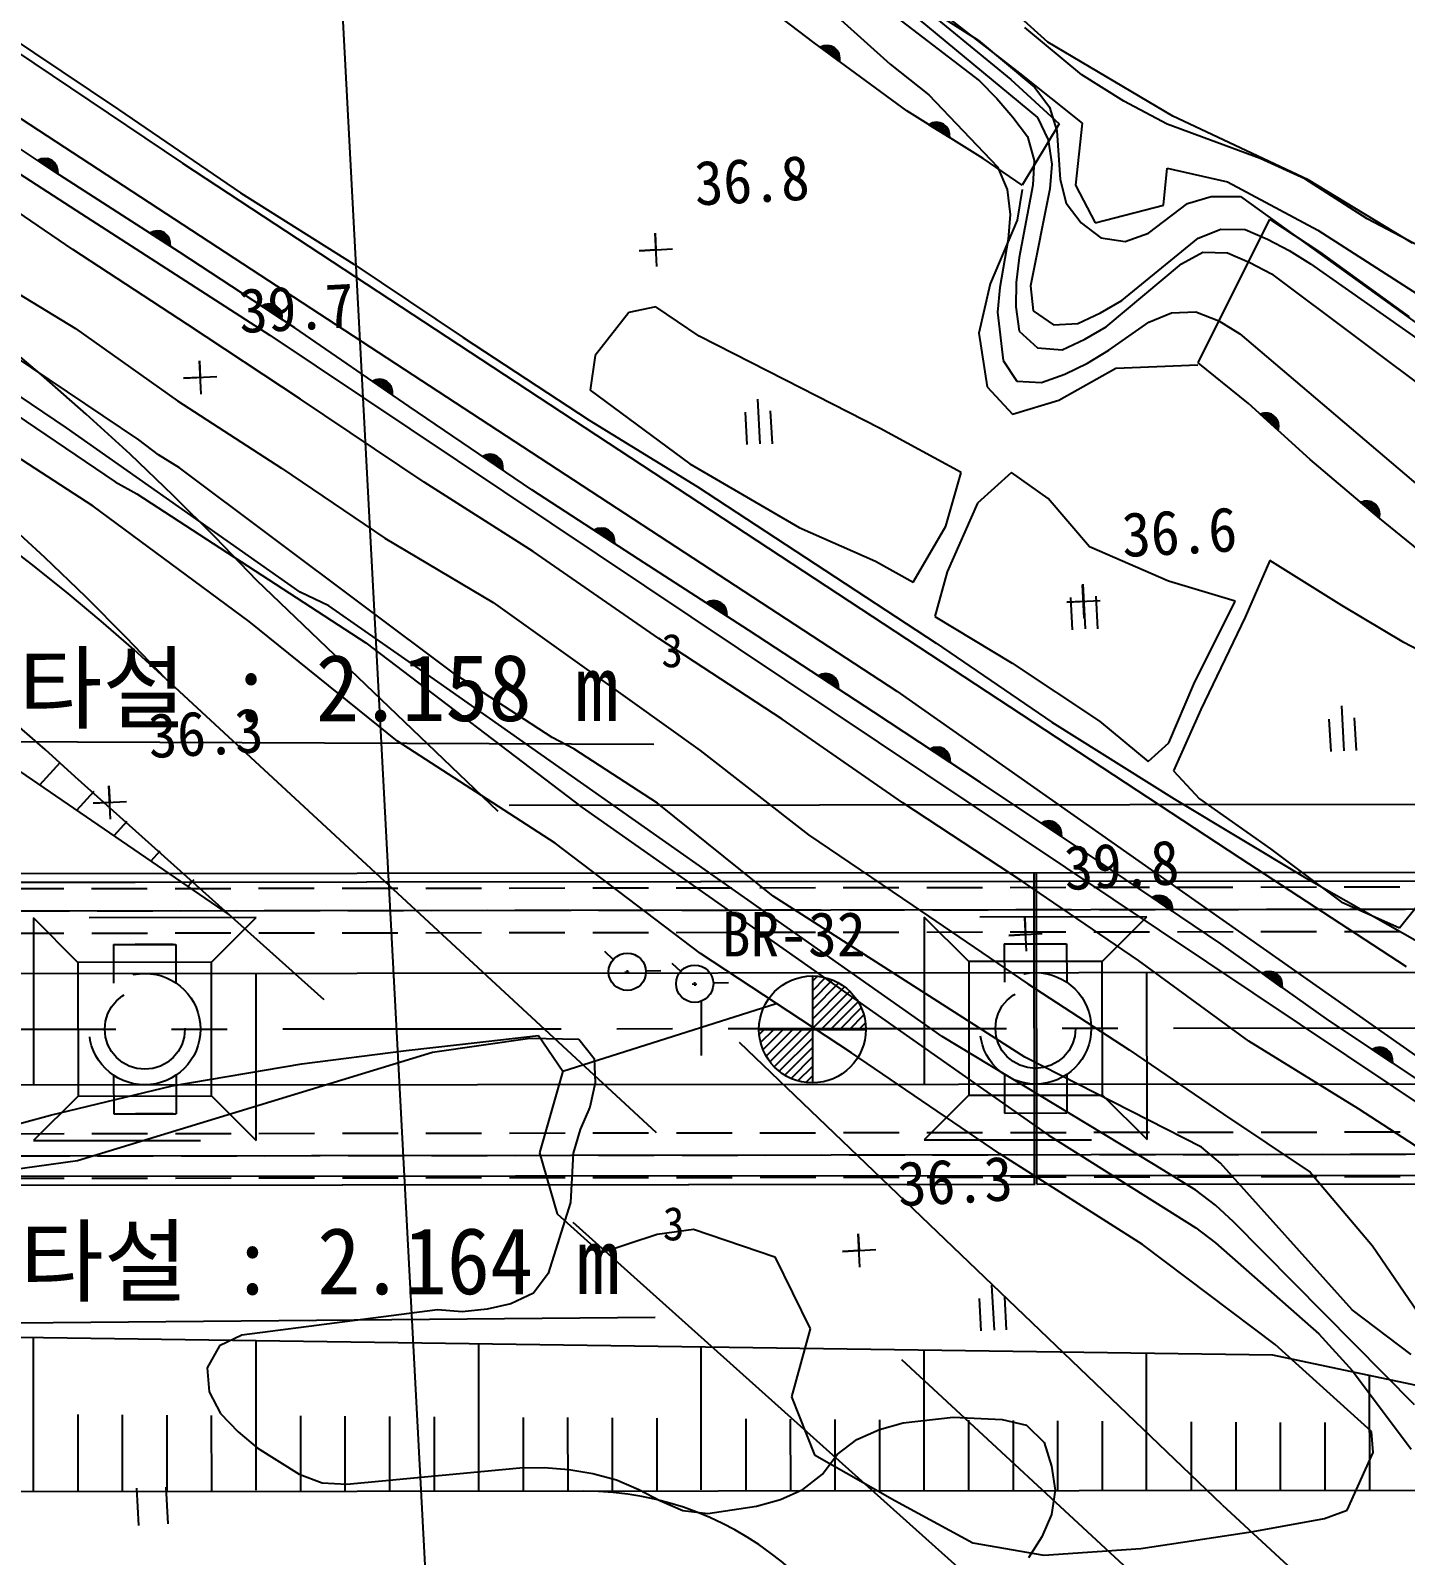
# Model space of a CAD drawing. Header units: millimetres. Extents: x 13158 to 13954, y 1103 to 1807.
# Drawn here: x 13452.1 to 13513.9, y 1452 to 1520.4 of the extents above; entities that cross this region are included whole.
import ezdxf
from ezdxf.enums import TextEntityAlignment as Align
from ezdxf.xclip import XClip

# ---------------------------------------------------------------- set-up
doc = ezdxf.new("R2010")
doc.units = ezdxf.units.MM
doc.header["$LTSCALE"] = 10
doc.header["$MEASUREMENT"] = 0
doc.header["$XCLIPFRAME"] = 2
for name, pattern in [('CENTER', [2, 1.25, -0.25, 0.25, -0.25]), ('DASHED2', [0.375, 0.25, -0.125]), ('DASHEDX2', [1.5, 1, -0.5]), ('HIDDEN', [0.375, 0.25, -0.125])]:
    doc.linetypes.add(name, pattern=pattern)
for name, color, linetype in [('TN-CABL', 4, 'Continuous'), ('TZ-BASE', 253, 'Continuous'), ('TZ-CABL', 4, 'Continuous')]:
    doc.layers.add(name, color=color, linetype=linetype)
doc.styles.get("Standard").update_dxf_attribs({"font": 'GulimChe.ttf'})
doc.linetypes.add('ZIGZAG', pattern='A,0.0001,-0.2,[131,ltypeshp.shx,S=0.2,R=0,X=-0.2,Y=0],-0.4,[131,ltypeshp.shx,S=0.2,R=180,X=0.2,Y=0],-0.2', length=0.8001)

# ---------------------------------------------------------------- blocks, each defined once
blk = doc.blocks.new('JD-DGDHG')
at = {"layer": 'TZ-BASE'}
for p, q in [((219.08, 135.957), (237.659, -213.904)), ((183.233, 58.174, 38), (248.77, 15.363, 38)), ((181.048, 56.753, 39), (212.151, 36.789, 39)), ((194.522, 53.957, 37), (216.694, 39.064, 37)), ((238.563, 52.39, 36), (248.474, 43.509, 36)), ((244.814, 49.617, 34), (255.085, 41.107, 34)), ((255.544, 44.493, 33.78), (250.395, 49.187, 33.78)), ((245.06, 44.454, 36.675), (240.725, 47.774, 36.675)), ((248.197, 47.485, 34.982), (253.893, 42.816, 34.982)), ((248.667, 46.975, 33), (252.42, 44.58, 33)), ((248.066, 46.138, 35), (252.48, 42.754, 35)), ((251.019, 45.63, 32.215), (254.273, 43.104, 32.215)), ((208.733, 44.882, 35.128), (213.811, 41.463, 35.128)), ((252.42, 44.58, 33), (254.97, 42.45, 33)), ((257.068, 43.017, 33), (254.518, 45.147, 33)), ((261.161, 41.173, 33.78), (255.544, 44.493, 33.78)), ((211.481, 27.186, 38), (186.542, 43.854, 38)), ((249.216, 41.407, 36.675), (245.06, 44.454, 36.675)), ((246.195, 43.622, 36.675), (245.324, 44.26, 36.675)), ((245.758, 44.329, 36.675), (245.33, 44.264, 36.675)), ((245.375, 44.287, 36.675), (245.386, 44.215, 36.675)), ((245.923, 44.264, 36.675), (245.424, 44.187, 36.675)), ((245.461, 44.32, 36.675), (245.488, 44.14, 36.675)), ((246.024, 44.188, 36.675), (245.527, 44.112, 36.675)), ((245.549, 44.339, 36.675), (245.591, 44.065, 36.675)), ((246.096, 44.108, 36.675), (245.629, 44.037, 36.675)), ((245.639, 44.344, 36.675), (245.694, 43.989, 36.675)), ((245.731, 44.335, 36.675), (245.796, 43.914, 36.675)), ((246.148, 44.025, 36.675), (245.732, 43.961, 36.675)), ((245.827, 44.309, 36.675), (245.899, 43.839, 36.675)), ((246.183, 43.94, 36.675), (245.835, 43.886, 36.675)), ((245.925, 44.263, 36.675), (246.002, 43.764, 36.675)), ((246.204, 43.852, 36.675), (245.937, 43.811, 36.675)), ((246.028, 44.185, 36.675), (246.104, 43.688, 36.675)), ((246.142, 44.037, 36.675), (246.201, 43.649, 36.675)), ((246.212, 43.762, 36.675), (246.04, 43.736, 36.675)), ((246.205, 43.67, 36.675), (246.142, 43.66, 36.675)), ((248.474, 43.509, 36), (250.206, 42.13, 36)), ((252.48, 42.754, 35), (253.266, 41.964, 35)), ((253.893, 42.816, 34.982), (256.06, 40.828, 34.982)), ((254.273, 43.104, 32.215), (257.092, 40.858, 32.215)), ((254.97, 42.45, 33), (255.619, 41.57, 33)), ((258.96, 41.84, 33), (257.068, 43.017, 33)), ((210.978, 38.65, 38.386), (205.945, 42.001, 38.386)), ((250.206, 42.13, 36), (253.285, 38.888, 36)), ((253.266, 41.964, 35), (253.984, 41.129, 35)), ((260.909, 40.815, 33), (258.96, 41.84, 33)), ((213.811, 41.463, 35.128), (219.291, 37.723, 35.128)), ((252.646, 39.267, 36.675), (249.216, 41.407, 36.675)), ((253.984, 41.129, 35), (254.633, 40.25, 35)), ((255.085, 41.107, 34), (255.566, 40.099, 34)), ((255.619, 41.57, 33), (255.959, 40.51, 33)), ((267.24, 38.307, 33.78), (261.161, 41.173, 33.78)), ((251.128, 40.215, 36.675), (250.212, 40.786, 36.675)), ((250.639, 40.888, 36.675), (250.218, 40.79, 36.675)), ((250.26, 40.817, 36.675), (250.277, 40.746, 36.675)), ((250.809, 40.835, 36.675), (250.317, 40.721, 36.675)), ((250.343, 40.856, 36.675), (250.385, 40.678, 36.675)), ((250.915, 40.767, 36.675), (250.425, 40.653, 36.675)), ((250.43, 40.882, 36.675), (250.493, 40.611, 36.675)), ((250.519, 40.894, 36.675), (250.601, 40.544, 36.675)), ((250.993, 40.693, 36.675), (250.533, 40.586, 36.675)), ((250.612, 40.891, 36.675), (250.709, 40.476, 36.675)), ((251.051, 40.614, 36.675), (250.641, 40.519, 36.675)), ((250.709, 40.873, 36.675), (250.817, 40.409, 36.675)), ((251.093, 40.531, 36.675), (250.749, 40.451, 36.675)), ((250.811, 40.834, 36.675), (250.925, 40.342, 36.675)), ((251.12, 40.445, 36.675), (250.857, 40.384, 36.675)), ((250.919, 40.764, 36.675), (251.033, 40.274, 36.675)), ((251.044, 40.625, 36.675), (251.132, 40.243, 36.675)), ((256.06, 40.828, 34.982), (254.394, 38.073, 34.982)), ((255.959, 40.51, 33), (256.097, 38.327, 33)), ((257.092, 40.858, 32.215), (256.785, 38.075, 32.215)), ((265.078, 39.272, 33), (260.909, 40.815, 33)), ((251.134, 40.356, 36.675), (250.965, 40.317, 36.675)), ((251.134, 40.263, 36.675), (251.073, 40.249, 36.675)), ((254.633, 40.25, 35), (254.937, 39.185, 35)), ((255.566, 40.099, 34), (255.726, 39.017, 34)), ((211.774, 35.185, 39.734), (206.095, 39.05, 39.734)), ((211.089, 38.577, 38.386), (210.189, 39.175, 38.386)), ((210.619, 39.264, 38.386), (210.195, 39.179, 38.386)), ((210.238, 39.205, 38.386), (210.253, 39.133, 38.386)), ((210.787, 39.206, 38.386), (210.292, 39.107, 38.386)), ((210.323, 39.242, 38.386), (210.359, 39.063, 38.386)), ((210.892, 39.136, 38.386), (210.398, 39.036, 38.386)), ((210.41, 39.265, 38.386), (210.465, 38.992, 38.386)), ((210.5, 39.274, 38.386), (210.571, 38.922, 38.386)), ((210.967, 39.059, 38.386), (210.504, 38.966, 38.386)), ((210.593, 39.269, 38.386), (210.677, 38.851, 38.386)), ((210.689, 39.247, 38.386), (210.783, 38.781, 38.386)), ((210.789, 39.205, 38.386), (210.889, 38.71, 38.386)), ((210.896, 39.133, 38.386), (210.994, 38.64, 38.386)), ((216.694, 39.064, 37), (264.166, 7.874, 37)), ((254.394, 38.073, 36.675), (252.646, 39.267, 36.675)), ((254.937, 39.185, 35), (254.879, 38.079, 35)), ((255.726, 39.017, 34), (255.632, 37.908, 34)), ((267.087, 38.363, 33), (265.078, 39.272, 33)), ((214.731, 26.639, 39), (197.121, 38.458, 39)), ((211.023, 38.978, 38.386), (210.61, 38.895, 38.386)), ((211.062, 38.894, 38.386), (210.716, 38.825, 38.386)), ((211.087, 38.808, 38.386), (210.822, 38.754, 38.386)), ((211.099, 38.718, 38.386), (210.928, 38.684, 38.386)), ((216.551, 35.067, 38.386), (210.978, 38.65, 38.386)), ((211.016, 38.99, 38.386), (211.093, 38.605, 38.386)), ((211.096, 38.626, 38.386), (211.034, 38.613, 38.386)), ((253.285, 38.888, 36), (253.73, 37.875, 36)), ((260.736, 37.167, 32.215), (260.913, 38.836, 32.215)), ((260.913, 38.836, 32.215), (263.621, 38.227, 32.215)), ((269.893, 36.556, 33), (267.087, 38.363, 33)), ((219.291, 37.723, 35.128), (224.381, 34.526, 35.128)), ((253.73, 37.875, 36), (253.857, 36.754, 36)), ((254.39, 37.877, 36.748), (254.179, 36.497, 36.748)), ((254.879, 38.079, 35), (254.259, 34.821, 35)), ((255.632, 37.908, 34), (254.769, 33.559, 34)), ((256.097, 38.327, 33), (256.365, 37.258, 33)), ((256.785, 38.075, 32.215), (257.674, 36.38, 32.215)), ((263.621, 38.227, 32.215), (267.678, 36.049, 32.215)), ((271.922, 35.467, 33.78), (267.24, 38.307, 33.78)), ((256.365, 37.258, 33), (257.051, 36.383, 33)), ((257.674, 36.38, 32.215), (260.736, 37.167, 32.215)), ((260.071, 35.919, 33), (261.825, 37.254, 33)), ((261.825, 37.254, 33), (262.89, 37.558, 33)), ((262.89, 37.558, 33), (264.198, 37.564, 33)), ((264.198, 37.564, 33), (285.876, 21.951, 33)), ((212.151, 36.789, 39), (220.611, 31.336, 39)), ((254.179, 36.497, 36.748), (252.963, 33.647, 36.748)), ((253.857, 36.754, 36), (253.763, 35.644, 36)), ((257.051, 36.383, 33), (257.932, 35.714, 33)), ((262.297, 30.101, 35.656), (265.524, 36.549, 35.656)), ((265.524, 36.549, 32.688), (267.742, 35.079, 32.688)), ((273.79, 34.506, 33), (269.893, 36.556, 33)), ((216.137, 35.334, 38.386), (215.228, 35.918, 38.386)), ((215.657, 36.014, 38.386), (215.234, 35.922, 38.386)), ((215.277, 35.948, 38.386), (215.292, 35.877, 38.386)), ((215.825, 35.959, 38.386), (215.332, 35.851, 38.386)), ((215.361, 35.986, 38.386), (215.399, 35.808, 38.386)), ((215.931, 35.889, 38.386), (215.439, 35.782, 38.386)), ((215.447, 36.011, 38.386), (215.506, 35.739, 38.386)), ((215.537, 36.021, 38.386), (215.613, 35.67, 38.386)), ((216.008, 35.814, 38.386), (215.546, 35.714, 38.386)), ((215.63, 36.018, 38.386), (215.72, 35.602, 38.386)), ((216.065, 35.734, 38.386), (215.653, 35.645, 38.386)), ((215.726, 35.998, 38.386), (215.828, 35.533, 38.386)), ((216.105, 35.651, 38.386), (215.76, 35.576, 38.386)), ((215.827, 35.958, 38.386), (215.935, 35.464, 38.386)), ((215.935, 35.887, 38.386), (216.042, 35.395, 38.386)), ((216.058, 35.746, 38.386), (216.141, 35.362, 38.386)), ((237.989, 34.421, 36.805), (237.909, 35.919, 36.805)), ((237.909, 35.919, 36.805), (237.949, 35.17, 36.805)), ((253.763, 35.644, 36), (253.386, 33.475, 36)), ((257.932, 35.714, 33), (259.015, 35.543, 33)), ((258.875, 32.889, 34), (262.295, 35.695, 34)), ((259.015, 35.543, 33), (260.071, 35.919, 33)), ((262.295, 35.695, 34), (263.312, 36.104, 34)), ((263.312, 36.104, 34), (264.414, 36.082, 34)), ((264.414, 36.082, 34), (265.415, 35.645, 34)), ((265.415, 35.645, 34), (266.39, 35.133, 34)), ((267.678, 36.049, 32.215), (272.736, 32.811, 32.215)), ((216.92, 31.811, 39.734), (211.774, 35.185, 39.734)), ((216.132, 35.565, 38.386), (215.867, 35.507, 38.386)), ((216.144, 35.475, 38.386), (215.974, 35.438, 38.386)), ((216.143, 35.383, 38.386), (216.082, 35.37, 38.386)), ((221.737, 31.661, 38.386), (216.551, 35.067, 38.386)), ((237.2, 35.13, 36.805), (238.698, 35.21, 36.805)), ((237.949, 35.17, 36.805), (237.2, 35.13, 36.805)), ((261.546, 34.548, 35), (262.513, 35.06, 35)), ((262.513, 35.06, 35), (263.616, 35.038, 35)), ((263.616, 35.038, 35), (264.618, 34.603, 35)), ((266.39, 35.133, 34), (267.337, 34.544, 34)), ((267.742, 35.079, 32.688), (271.774, 32.164, 32.688)), ((198.939, 34.706, 37), (213.662, 24.759, 37)), ((207.24, 34.452, 37.349), (211.882, 31.643, 37.349)), ((224.381, 34.526, 35.128), (229.297, 31.235, 35.128)), ((254.259, 34.821, 35), (254.129, 33.706, 35)), ((258.167, 31.709, 35), (261.546, 34.548, 35)), ((264.618, 34.603, 35), (265.592, 34.09, 35)), ((267.337, 34.544, 34), (280.079, 25.581, 34)), ((252.963, 33.647, 36.748), (252.445, 31.427, 36.748)), ((254.129, 33.706, 35), (254.108, 32.605, 35)), ((254.769, 33.559, 34), (254.896, 32.437, 34)), ((265.592, 34.09, 35), (275.363, 26.769, 35)), ((253.386, 33.475, 36), (253.291, 32.366, 36)), ((257.912, 32.34, 34), (258.875, 32.889, 34)), ((221.154, 32.044, 38.386), (220.251, 32.637, 38.386)), ((220.681, 32.729, 38.386), (220.257, 32.641, 38.386)), ((220.3, 32.667, 38.386), (220.315, 32.595, 38.386)), ((220.849, 32.672, 38.386), (220.355, 32.569, 38.386)), ((220.384, 32.704, 38.386), (220.421, 32.525, 38.386)), ((220.954, 32.602, 38.386), (220.461, 32.499, 38.386)), ((220.471, 32.728, 38.386), (220.528, 32.456, 38.386)), ((220.561, 32.737, 38.386), (220.634, 32.386, 38.386)), ((221.03, 32.525, 38.386), (220.567, 32.43, 38.386)), ((220.654, 32.733, 38.386), (220.741, 32.316, 38.386)), ((221.086, 32.445, 38.386), (220.674, 32.36, 38.386)), ((220.75, 32.712, 38.386), (220.847, 32.246, 38.386)), ((221.126, 32.361, 38.386), (220.78, 32.29, 38.386)), ((220.851, 32.671, 38.386), (220.953, 32.176, 38.386)), ((221.151, 32.275, 38.386), (220.887, 32.22, 38.386)), ((220.958, 32.599, 38.386), (221.06, 32.106, 38.386)), ((221.163, 32.185, 38.386), (220.993, 32.15, 38.386)), ((221.079, 32.457, 38.386), (221.159, 32.072, 38.386)), ((236.729, 32.357, 36.402), (235.226, 30.427, 36.402)), ((237.947, 32.605, 36.402), (236.729, 32.357, 36.402)), ((239.892, 31.287, 36.402), (237.947, 32.605, 36.402)), ((253.291, 32.366, 36), (253.538, 30.195, 36)), ((254.108, 32.605, 35), (254.266, 31.523, 35)), ((254.896, 32.437, 34), (255.81, 31.809, 34)), ((256.903, 31.859, 34), (257.912, 32.34, 34)), ((260.084, 31.926, 36), (261.101, 32.335, 36)), ((261.101, 32.335, 36), (262.194, 32.385, 36)), ((262.194, 32.385, 36), (263.228, 31.989, 36)), ((211.882, 31.643, 37.349), (216.465, 28.388, 37.349)), ((221.99, 28.465, 39.734), (216.92, 31.811, 39.734)), ((221.161, 32.093, 38.386), (221.099, 32.08, 38.386)), ((226.864, 28.138, 38.386), (221.737, 31.661, 38.386)), ((254.266, 31.523, 35), (255.084, 30.773, 35)), ((255.81, 31.809, 34), (256.903, 31.859, 34)), ((257.203, 31.16, 35), (258.167, 31.709, 35)), ((258.286, 30.659, 36), (260.084, 31.926, 36)), ((263.228, 31.989, 36), (264.175, 31.401, 36)), ((220.611, 31.336, 39), (290.238, -15.225, 39)), ((229.297, 31.235, 35.128), (234.96, 27.516, 35.128)), ((243.74, 29.341, 36.402), (239.892, 31.287, 36.402)), ((252.445, 31.427, 36.748), (252.828, 29.015, 36.748)), ((256.195, 30.679, 35), (257.203, 31.16, 35)), ((264.175, 31.401, 36), (278.573, 19.144, 36)), ((217.531, 28.694, 39.736), (217.451, 30.192, 39.736)), ((217.451, 30.192, 39.736), (217.491, 29.443, 39.736)), ((235.226, 30.427, 36.402), (235, 28.863, 36.402)), ((253.538, 30.195, 36), (254.155, 29.275, 36)), ((255.084, 30.773, 35), (256.195, 30.679, 35)), ((257.325, 30.075, 36), (258.286, 30.659, 36)), ((216.742, 29.404, 39.736), (218.24, 29.483, 39.736)), ((217.491, 29.443, 39.736), (216.742, 29.404, 39.736)), ((255.261, 29.218, 36), (256.318, 29.593, 36)), ((256.047, 28.427, 36.748), (258.597, 29.852, 36.748)), ((256.318, 29.593, 36), (257.325, 30.075, 36)), ((258.597, 29.852, 36.748), (262.28, 30.013, 36.748)), ((264.556, 28.269, 35.656), (262.297, 30.101, 35.656)), ((226.107, 28.658, 38.386), (225.217, 29.27, 38.386)), ((225.648, 29.352, 38.386), (225.223, 29.274, 38.386)), ((225.266, 29.298, 38.386), (225.279, 29.227, 38.386)), ((225.815, 29.292, 38.386), (225.319, 29.2, 38.386)), ((225.351, 29.334, 38.386), (225.384, 29.155, 38.386)), ((225.919, 29.219, 38.386), (225.423, 29.128, 38.386)), ((225.439, 29.356, 38.386), (225.489, 29.082, 38.386)), ((225.993, 29.142, 38.386), (225.528, 29.056, 38.386)), ((225.529, 29.363, 38.386), (225.594, 29.01, 38.386)), ((225.621, 29.357, 38.386), (225.699, 28.938, 38.386)), ((226.047, 29.06, 38.386), (225.633, 28.984, 38.386)), ((225.717, 29.334, 38.386), (225.804, 28.866, 38.386)), ((226.085, 28.976, 38.386), (225.738, 28.911, 38.386)), ((225.817, 29.291, 38.386), (225.909, 28.794, 38.386)), ((226.109, 28.889, 38.386), (225.843, 28.839, 38.386)), ((225.922, 29.217, 38.386), (226.014, 28.722, 38.386)), ((226.119, 28.799, 38.386), (225.948, 28.767, 38.386)), ((226.04, 29.072, 38.386), (226.112, 28.686, 38.386)), ((235, 28.863, 36.402), (239.479, 25.56, 36.402)), ((248.019, 27.151, 36.402), (243.74, 29.341, 36.402)), ((252.828, 29.015, 36.748), (253.957, 27.787, 36.748)), ((254.155, 29.275, 36), (255.261, 29.218, 36)), ((212.687, 23.658, 37.003), (205.649, 28.211, 37.003)), ((216.465, 28.388, 37.349), (221.132, 25.363, 37.349)), ((227.543, 24.734, 39.734), (221.99, 28.465, 39.734)), ((226.115, 28.707, 38.386), (226.053, 28.695, 38.386)), ((232.381, 24.402, 38.386), (226.864, 28.138, 38.386)), ((242.507, 28.47, 36.438), (242.614, 26.46, 36.438)), ((253.957, 27.787, 36.748), (256.047, 28.427, 36.748)), ((267.332, 25.761, 35.656), (264.556, 28.269, 35.656)), ((234.96, 27.516, 35.128), (239.803, 24.547, 35.128)), ((241.951, 27.875, 36.438), (242.027, 26.429, 36.438)), ((243.179, 26.468, 36.438), (243.101, 27.936, 36.438)), ((265.889, 27.064, 35.656), (265.088, 27.788, 35.656)), ((265.526, 27.813, 35.656), (265.094, 27.791, 35.656)), ((265.14, 27.81, 35.656), (265.144, 27.737, 35.656)), ((265.683, 27.731, 35.656), (265.179, 27.705, 35.656)), ((265.229, 27.834, 35.656), (265.239, 27.651, 35.656)), ((265.777, 27.645, 35.656), (265.274, 27.62, 35.656)), ((265.319, 27.843, 35.656), (265.333, 27.566, 35.656)), ((265.84, 27.558, 35.656), (265.368, 27.534, 35.656)), ((265.409, 27.839, 35.656), (265.427, 27.481, 35.656)), ((265.883, 27.47, 35.656), (265.463, 27.449, 35.656)), ((265.5, 27.821, 35.656), (265.522, 27.395, 35.656)), ((265.91, 27.382, 35.656), (265.557, 27.364, 35.656)), ((265.592, 27.785, 35.656), (265.616, 27.31, 35.656)), ((265.685, 27.729, 35.656), (265.711, 27.225, 35.656)), ((265.78, 27.642, 35.656), (265.805, 27.14, 35.656)), ((265.878, 27.483, 35.656), (265.898, 27.091, 35.656)), ((221.972, 19.803, 38), (211.481, 27.186, 38)), ((251.651, 25.181, 36.402), (248.019, 27.151, 36.402)), ((265.922, 27.292, 35.656), (265.652, 27.278, 35.656)), ((265.92, 27.202, 35.656), (265.746, 27.193, 35.656)), ((265.904, 27.111, 35.656), (265.841, 27.108, 35.656)), ((215.613, 25.969, 39), (214.731, 26.639, 39)), ((216.559, 25.38, 39), (215.613, 25.969, 39)), ((228.972, 16.087, 39), (216.559, 25.38, 39)), ((221.132, 25.363, 37.349), (225.775, 22.224, 37.349)), ((231.072, 25.289, 38.386), (230.177, 25.894, 38.386)), ((230.608, 25.98, 38.386), (230.183, 25.898, 38.386)), ((230.227, 25.923, 38.386), (230.24, 25.851, 38.386)), ((230.775, 25.92, 38.386), (230.28, 25.825, 38.386)), ((230.311, 25.959, 38.386), (230.346, 25.78, 38.386)), ((230.88, 25.849, 38.386), (230.385, 25.753, 38.386)), ((230.399, 25.981, 38.386), (230.451, 25.709, 38.386)), ((230.489, 25.99, 38.386), (230.557, 25.637, 38.386)), ((230.954, 25.771, 38.386), (230.491, 25.682, 38.386)), ((230.582, 25.984, 38.386), (230.662, 25.566, 38.386)), ((231.009, 25.69, 38.386), (230.596, 25.611, 38.386)), ((230.677, 25.962, 38.386), (230.767, 25.495, 38.386)), ((231.048, 25.606, 38.386), (230.701, 25.539, 38.386)), ((230.777, 25.919, 38.386), (230.873, 25.423, 38.386)), ((231.072, 25.519, 38.386), (230.807, 25.468, 38.386)), ((230.883, 25.846, 38.386), (230.978, 25.352, 38.386)), ((231.083, 25.43, 38.386), (230.912, 25.397, 38.386)), ((231.002, 25.702, 38.386), (231.077, 25.316, 38.386)), ((231.08, 25.337, 38.386), (231.017, 25.325, 38.386)), ((239.479, 25.56, 36.402), (244.383, 22.708, 36.402)), ((270.454, 23.11, 35.656), (267.332, 25.761, 35.656)), ((213.662, 24.759, 37), (214.639, 24.21, 37)), ((232.44, 21.624, 39.734), (227.543, 24.734, 39.734)), ((250.972, 22.758, 36.402), (251.651, 25.181, 36.402)), ((253.923, 25.181, 36.402), (252.394, 23.799, 36.402)), ((255.557, 24.011, 36.402), (253.923, 25.181, 36.402)), ((214.639, 24.21, 37), (224.924, 17.534, 37)), ((237.168, 21.28, 38.386), (232.381, 24.402, 38.386)), ((239.803, 24.547, 35.128), (245.106, 21.08, 35.128)), ((257.416, 21.84, 36.402), (255.557, 24.011, 36.402)), ((219.686, 18.479, 37.003), (212.687, 23.658, 37.003)), ((252.394, 23.799, 36.402), (251.021, 20.712, 36.402)), ((270.423, 23.136, 35.656), (269.6, 23.835, 35.656)), ((270.037, 23.873, 35.656), (269.606, 23.838, 35.656)), ((269.652, 23.858, 35.656), (269.658, 23.785, 35.656)), ((270.197, 23.796, 35.656), (269.694, 23.755, 35.656)), ((269.74, 23.885, 35.656), (269.755, 23.703, 35.656)), ((270.293, 23.713, 35.656), (269.791, 23.672, 35.656)), ((269.83, 23.897, 35.656), (269.852, 23.621, 35.656)), ((270.359, 23.628, 35.656), (269.888, 23.59, 35.656)), ((269.92, 23.896, 35.656), (269.949, 23.538, 35.656)), ((270.405, 23.542, 35.656), (269.985, 23.507, 35.656)), ((270.012, 23.88, 35.656), (270.046, 23.456, 35.656)), ((270.434, 23.454, 35.656), (270.082, 23.425, 35.656)), ((270.105, 23.848, 35.656), (270.143, 23.373, 35.656)), ((270.449, 23.365, 35.656), (270.179, 23.343, 35.656)), ((270.199, 23.794, 35.656), (270.24, 23.291, 35.656)), ((270.45, 23.274, 35.656), (270.276, 23.26, 35.656)), ((270.296, 23.71, 35.656), (270.337, 23.209, 35.656)), ((270.399, 23.554, 35.656), (270.431, 23.163, 35.656)), ((235.607, 22.672, 38.386), (235.184, 22.583, 38.386)), ((235.226, 22.609, 38.386), (235.241, 22.538, 38.386)), ((235.775, 22.616, 38.386), (235.281, 22.512, 38.386)), ((235.31, 22.647, 38.386), (235.348, 22.468, 38.386)), ((235.397, 22.67, 38.386), (235.455, 22.398, 38.386)), ((235.487, 22.68, 38.386), (235.561, 22.329, 38.386)), ((235.58, 22.676, 38.386), (235.668, 22.259, 38.386)), ((235.676, 22.656, 38.386), (235.775, 22.19, 38.386)), ((235.777, 22.615, 38.386), (235.881, 22.12, 38.386)), ((244.383, 22.708, 36.402), (247.816, 21.191, 36.402)), ((249.499, 20.246, 36.402), (250.972, 22.758, 36.402)), ((270.436, 23.183, 35.656), (270.373, 23.178, 35.656)), ((273.967, 20.247, 35.656), (270.454, 23.11, 35.656)), ((225.775, 22.224, 37.349), (230.647, 19.332, 37.349)), ((236.082, 21.989, 38.386), (235.178, 22.579, 38.386)), ((235.881, 22.546, 38.386), (235.388, 22.442, 38.386)), ((235.957, 22.47, 38.386), (235.494, 22.373, 38.386)), ((236.013, 22.39, 38.386), (235.601, 22.303, 38.386)), ((236.053, 22.306, 38.386), (235.708, 22.234, 38.386)), ((236.079, 22.22, 38.386), (235.814, 22.164, 38.386)), ((235.884, 22.543, 38.386), (235.988, 22.051, 38.386)), ((236.091, 22.13, 38.386), (235.921, 22.094, 38.386)), ((236.006, 22.401, 38.386), (236.087, 22.017, 38.386)), ((236.089, 22.038, 38.386), (236.027, 22.025, 38.386)), ((238.086, 17.72, 39.734), (232.44, 21.624, 39.734)), ((242.109, 18.103, 38.386), (237.168, 21.28, 38.386)), ((260.962, 20.3, 36.402), (257.416, 21.84, 36.402)), ((245.106, 21.08, 35.128), (250.531, 17.518, 35.128)), ((247.816, 21.191, 36.402), (249.499, 20.246, 36.402)), ((251.021, 20.712, 36.402), (250.48, 18.709, 36.402)), ((265.512, 21.218, 36.748), (264.408, 18.675, 36.748)), ((268.745, 19.203, 36.748), (265.512, 21.218, 36.748)), ((257.185, 18.641, 36.55), (257.105, 20.139, 36.55)), ((257.105, 20.139, 36.55), (257.145, 19.39, 36.55)), ((257.119, 20.159, 36.438), (257.225, 18.15, 36.438)), ((263.96, 19.393, 36.402), (260.962, 20.3, 36.402)), ((223.26, 19.183, 38), (221.972, 19.803, 38)), ((228.156, 15.777, 38), (223.26, 19.183, 38)), ((230.647, 19.332, 37.349), (235.351, 15.98, 37.349)), ((241.124, 18.736, 38.386), (240.216, 19.32, 38.386)), ((240.644, 19.416, 38.386), (240.221, 19.324, 38.386)), ((240.264, 19.35, 38.386), (240.28, 19.279, 38.386)), ((240.813, 19.36, 38.386), (240.32, 19.253, 38.386)), ((240.348, 19.388, 38.386), (240.387, 19.21, 38.386)), ((240.919, 19.291, 38.386), (240.427, 19.184, 38.386)), ((240.435, 19.412, 38.386), (240.494, 19.141, 38.386)), ((240.525, 19.423, 38.386), (240.601, 19.072, 38.386)), ((240.995, 19.216, 38.386), (240.534, 19.115, 38.386)), ((240.617, 19.419, 38.386), (240.708, 19.003, 38.386)), ((240.714, 19.4, 38.386), (240.815, 18.934, 38.386)), ((240.815, 19.359, 38.386), (240.922, 18.866, 38.386)), ((240.922, 19.288, 38.386), (241.029, 18.797, 38.386)), ((256.396, 19.35, 36.55), (257.894, 19.43, 36.55)), ((257.145, 19.39, 36.55), (256.396, 19.35, 36.55)), ((256.562, 19.564, 36.438), (256.639, 18.118, 36.438)), ((257.791, 18.157, 36.438), (257.713, 19.625, 36.438)), ((262.11, 15.666, 36.402), (263.96, 19.393, 36.402)), ((271.535, 17.54, 36.748), (268.745, 19.203, 36.748)), ((241.052, 19.136, 38.386), (240.641, 19.047, 38.386)), ((241.093, 19.053, 38.386), (240.748, 18.978, 38.386)), ((241.119, 18.966, 38.386), (240.855, 18.909, 38.386)), ((241.132, 18.877, 38.386), (240.962, 18.84, 38.386)), ((241.045, 19.147, 38.386), (241.128, 18.764, 38.386)), ((241.131, 18.785, 38.386), (241.069, 18.771, 38.386)), ((250.48, 18.709, 36.402), (253.942, 16.609, 36.402)), ((264.408, 18.675, 36.748), (262.423, 14.529, 36.748)), ((226.341, 13.114, 37.003), (219.686, 18.479, 37.003)), ((247.73, 14.416, 38.386), (242.109, 18.103, 38.386)), ((224.924, 17.534, 37), (234.631, 10.132, 37)), ((243.625, 14.097, 39.734), (238.086, 17.72, 39.734)), ((250.531, 17.518, 35.128), (255.733, 13.966, 35.128)), ((275.702, 15.374, 36.748), (271.535, 17.54, 36.748)), ((253.942, 16.609, 36.402), (257.864, 14.012, 36.402)), ((250.801, -0.137, 38), (228.156, 15.777, 38)), ((233.285, 13.278, 39), (228.972, 16.087, 39)), ((235.351, 15.98, 37.349), (239.938, 12.689, 37.349)), ((246.147, 15.455, 38.386), (245.244, 16.047, 38.386)), ((245.673, 16.139, 38.386), (245.25, 16.051, 38.386)), ((245.293, 16.077, 38.386), (245.308, 16.005, 38.386)), ((245.842, 16.082, 38.386), (245.347, 15.979, 38.386)), ((245.377, 16.114, 38.386), (245.414, 15.935, 38.386)), ((245.947, 16.012, 38.386), (245.454, 15.909, 38.386)), ((245.464, 16.137, 38.386), (245.521, 15.866, 38.386)), ((245.554, 16.147, 38.386), (245.627, 15.796, 38.386)), ((246.023, 15.936, 38.386), (245.56, 15.84, 38.386)), ((245.647, 16.143, 38.386), (245.733, 15.726, 38.386)), ((246.079, 15.855, 38.386), (245.667, 15.77, 38.386)), ((245.743, 16.122, 38.386), (245.84, 15.656, 38.386)), ((246.119, 15.772, 38.386), (245.773, 15.7, 38.386)), ((245.844, 16.081, 38.386), (245.946, 15.586, 38.386)), ((245.95, 16.009, 38.386), (246.053, 15.516, 38.386)), ((246.072, 15.867, 38.386), (246.152, 15.482, 38.386)), ((246.144, 15.685, 38.386), (245.88, 15.63, 38.386)), ((246.156, 15.596, 38.386), (245.986, 15.56, 38.386)), ((246.154, 15.503, 38.386), (246.092, 15.49, 38.386)), ((248.77, 15.363, 38), (298.14, -19.314, 38)), ((260.979, 13.045, 36.402), (262.11, 15.666, 36.402)), ((252.523, 11.257, 38.386), (247.73, 14.416, 38.386)), ((262.423, 14.529, 36.748), (261.195, 11.788, 36.748)), ((268.731, 14.697, 36.438), (268.837, 12.687, 36.438)), ((249.034, 10.349, 39.734), (243.625, 14.097, 39.734)), ((255.733, 13.966, 35.128), (261.218, 10.52, 35.128)), ((257.864, 14.012, 36.402), (260.048, 12.207, 36.402)), ((268.174, 14.101, 36.438), (268.251, 12.656, 36.438)), ((269.403, 12.694, 36.438), (269.325, 14.162, 36.438)), ((233.42, 8.53, 37.003), (226.341, 13.114, 37.003)), ((234.26, 12.765, 39), (233.285, 13.278, 39)), ((260.048, 12.207, 36.402), (260.979, 13.045, 36.402)), ((238.016, 10.333, 39), (234.26, 12.765, 39)), ((239.938, 12.689, 37.349), (244.799, 8.917, 37.349)), ((251.159, 12.156, 38.386), (250.258, 12.75, 38.386)), ((250.687, 12.841, 38.386), (250.264, 12.754, 38.386)), ((250.307, 12.78, 38.386), (250.321, 12.708, 38.386)), ((250.855, 12.784, 38.386), (250.361, 12.682, 38.386)), ((250.391, 12.817, 38.386), (250.428, 12.638, 38.386)), ((250.96, 12.713, 38.386), (250.467, 12.612, 38.386)), ((250.478, 12.84, 38.386), (250.534, 12.568, 38.386)), ((250.568, 12.85, 38.386), (250.64, 12.498, 38.386)), ((251.036, 12.637, 38.386), (250.573, 12.542, 38.386)), ((250.661, 12.845, 38.386), (250.746, 12.428, 38.386)), ((251.092, 12.557, 38.386), (250.68, 12.472, 38.386)), ((250.757, 12.824, 38.386), (250.853, 12.358, 38.386)), ((251.132, 12.473, 38.386), (250.786, 12.402, 38.386)), ((250.857, 12.783, 38.386), (250.959, 12.288, 38.386)), ((251.157, 12.386, 38.386), (250.892, 12.332, 38.386)), ((250.964, 12.711, 38.386), (251.065, 12.218, 38.386)), ((251.085, 12.568, 38.386), (251.164, 12.184, 38.386)), ((251.169, 12.297, 38.386), (250.998, 12.262, 38.386)), ((251.167, 12.205, 38.386), (251.105, 12.192, 38.386)), ((261.195, 11.788, 36.748), (262.363, 10.527, 36.748)), ((213.464, 9.618, 36.35), (213.384, 11.116, 36.35)), ((213.384, 11.116, 36.35), (213.424, 10.367, 36.35)), ((257.794, 7.75, 38.386), (252.523, 11.257, 38.386)), ((212.675, 10.327, 36.35), (214.173, 10.407, 36.35)), ((213.424, 10.367, 36.35), (212.675, 10.327, 36.35)), ((243.217, 6.159, 39), (238.016, 10.333, 39)), ((254.458, 6.786, 39.734), (249.034, 10.349, 39.734)), ((261.218, 10.52, 35.128), (267.075, 7.007, 35.128)), ((262.363, 10.527, 36.748), (265.548, 8.287, 36.748)), ((234.631, 10.132, 37), (255.573, -4.57, 37)), ((244.799, 8.917, 37.349), (249.483, 5.745, 37.349)), ((256.158, 8.838, 38.386), (255.259, 9.436, 38.386)), ((255.689, 9.526, 38.386), (255.265, 9.44, 38.386)), ((255.308, 9.466, 38.386), (255.322, 9.394, 38.386)), ((255.857, 9.468, 38.386), (255.362, 9.368, 38.386)), ((255.392, 9.503, 38.386), (255.428, 9.324, 38.386)), ((255.961, 9.397, 38.386), (255.468, 9.298, 38.386)), ((255.479, 9.526, 38.386), (255.534, 9.253, 38.386)), ((255.569, 9.535, 38.386), (255.64, 9.183, 38.386)), ((256.037, 9.32, 38.386), (255.574, 9.227, 38.386)), ((255.662, 9.53, 38.386), (255.746, 9.112, 38.386)), ((256.092, 9.239, 38.386), (255.68, 9.157, 38.386)), ((255.758, 9.508, 38.386), (255.852, 9.042, 38.386)), ((256.132, 9.156, 38.386), (255.786, 9.086, 38.386)), ((255.858, 9.467, 38.386), (255.958, 8.971, 38.386)), ((256.157, 9.069, 38.386), (255.892, 9.016, 38.386)), ((255.965, 9.394, 38.386), (256.064, 8.901, 38.386)), ((256.168, 8.979, 38.386), (255.998, 8.945, 38.386)), ((256.085, 9.251, 38.386), (256.163, 8.866, 38.386)), ((239.953, 3.59, 37.003), (233.42, 8.53, 37.003)), ((256.165, 8.887, 38.386), (256.103, 8.875, 38.386)), ((265.548, 8.287, 36.748), (268.715, 5.898, 36.748)), ((263.311, 4.015, 38.386), (257.794, 7.75, 38.386)), ((264.166, 7.874, 37), (271.644, 3.005, 37)), ((165.842, 7.145), (300.013, 7.263)), ((254.954, -6.776), (254.942, 7.224)), ((255.054, -6.776), (255.042, 7.224)), ((255.042, 6.824), (300.013, 6.863)), ((255.074, 6.824), (300.013, 6.863)), ((267.075, 7.007, 35.128), (272.128, 4.135, 35.128)), ((271.339, 4.729, 36.748), (273.039, 6.864, 36.748)), ((165.842, 6.745), (214.567, 6.788)), ((209.967, 6.784), (254.974, 6.824)), ((209.967, 6.784), (254.942, 6.824)), ((259.621, 3.267, 39.734), (254.458, 6.786, 39.734)), ((260.671, 6.179, 38.386), (260.247, 6.097, 38.386)), ((260.462, 6.181, 38.386), (260.515, 5.908, 38.386)), ((260.552, 6.189, 38.386), (260.62, 5.837, 38.386)), ((260.645, 6.183, 38.386), (260.725, 5.765, 38.386)), ((260.741, 6.161, 38.386), (260.831, 5.694, 38.386)), ((254.516, -1.062, 39), (243.217, 6.159, 39)), ((249.483, 5.745, 37.349), (254.645, 2.227, 37.349)), ((261.135, 5.488, 38.386), (260.241, 6.093, 38.386)), ((260.29, 6.122, 38.386), (260.304, 6.051, 38.386)), ((260.839, 6.12, 38.386), (260.343, 6.024, 38.386)), ((260.375, 6.159, 38.386), (260.409, 5.979, 38.386)), ((260.943, 6.048, 38.386), (260.448, 5.953, 38.386)), ((261.018, 5.971, 38.386), (260.554, 5.882, 38.386)), ((261.072, 5.89, 38.386), (260.659, 5.81, 38.386)), ((261.111, 5.805, 38.386), (260.765, 5.739, 38.386)), ((260.841, 6.119, 38.386), (260.936, 5.623, 38.386)), ((261.136, 5.719, 38.386), (260.87, 5.667, 38.386)), ((260.946, 6.045, 38.386), (261.042, 5.551, 38.386)), ((261.146, 5.629, 38.386), (260.975, 5.596, 38.386)), ((261.066, 5.901, 38.386), (261.14, 5.516, 38.386)), ((261.143, 5.537, 38.386), (261.081, 5.525, 38.386)), ((268.715, 5.898, 36.748), (271.339, 4.729, 36.748)), ((254.592, 3.689, 39.809), (254.512, 5.187, 39.809)), ((254.512, 5.187, 39.809), (254.552, 4.438, 39.809)), ((253.803, 4.399, 39.809), (255.301, 4.478, 39.809)), ((254.552, 4.438, 39.809), (253.803, 4.399, 39.809)), ((235.642, 3.682, 36.457), (236.033, 3.312, 36.457)), ((246.727, -0.882, 37.003), (239.953, 3.59, 37.003)), ((268.171, 0.571, 38.386), (263.311, 4.015, 38.386)), ((109.92, 2.596), (299.967, 2.763)), ((236.551, 2.756, 36.457), (236.755, 2.744, 36.457)), ((236.66, 2.83, 36.457), (236.668, 2.672, 36.457)), ((237.499, 2.803, 36.457), (238.176, 2.82, 36.457)), ((238.67, 3.145, 36.165), (239.062, 2.776, 36.165)), ((264.575, -0.349, 39.734), (259.621, 3.267, 39.734)), ((265.614, 2.766, 38.386), (265.188, 2.693, 38.386)), ((265.317, 2.752, 38.386), (265.348, 2.572, 38.386)), ((265.405, 2.772, 38.386), (265.452, 2.499, 38.386)), ((265.495, 2.779, 38.386), (265.556, 2.425, 38.386)), ((265.588, 2.771, 38.386), (265.66, 2.351, 38.386)), ((265.684, 2.747, 38.386), (265.764, 2.278, 38.386)), ((239.579, 2.22, 36.165), (239.783, 2.208, 36.165)), ((239.688, 2.294, 36.165), (239.697, 2.136, 36.165)), ((240.528, 2.267, 36.165), (241.205, 2.284, 36.165)), ((244.975, 2.577), (244.98, -2.223)), ((244.975, 2.336), (245.205, 2.566)), ((244.975, 1.912), (245.566, 2.504)), ((244.976, 1.488), (245.885, 2.399)), ((244.976, 1.063), (246.17, 2.26)), ((244.977, 0.639), (246.425, 2.091)), ((254.645, 2.227, 37.349), (259.195, -0.739, 37.349)), ((266.063, 2.065, 38.386), (265.182, 2.69, 38.386)), ((265.232, 2.718, 38.386), (265.244, 2.646, 38.386)), ((265.781, 2.703, 38.386), (265.283, 2.618, 38.386)), ((265.883, 2.63, 38.386), (265.387, 2.545, 38.386)), ((265.956, 2.551, 38.386), (265.491, 2.471, 38.386)), ((266.009, 2.468, 38.386), (265.595, 2.398, 38.386)), ((266.046, 2.383, 38.386), (265.698, 2.324, 38.386)), ((265.782, 2.702, 38.386), (265.867, 2.204, 38.386)), ((266.069, 2.296, 38.386), (265.802, 2.25, 38.386)), ((265.887, 2.627, 38.386), (265.971, 2.131, 38.386)), ((266.078, 2.206, 38.386), (265.906, 2.177, 38.386)), ((266.003, 2.48, 38.386), (266.069, 2.093, 38.386)), ((266.072, 2.114, 38.386), (266.01, 2.103, 38.386)), ((219.999, -1.006), (219.997, 1.394)), ((239.999, -0.988), (239.997, 1.412)), ((244.977, 0.215), (246.653, 1.895)), ((245.364, 0.177), (246.855, 1.672)), ((245.788, 0.178), (247.029, 1.422)), ((259.999, -0.971), (259.997, 1.429)), ((233.773, -1.691, 37.003), (243.357, 1.342, 37.003)), ((246.212, 0.178), (247.174, 1.143)), ((246.636, 0.179), (247.287, 0.83)), ((242.577, 0.175), (247.377, 0.18)), ((242.588, -0.055), (242.818, 0.175)), ((242.652, -0.417), (243.242, 0.175)), ((242.757, -0.735), (243.667, 0.176)), ((242.897, -1.02), (244.091, 0.176)), ((243.066, -1.275), (244.515, 0.177)), ((243.263, -1.503), (244.939, 0.177)), ((247.061, 0.179), (247.358, 0.477)), ((273.164, -2.747, 38.386), (268.171, 0.571, 38.386)), ((226.742, -0.766, 37.003), (229.13, -0.496, 37.003)), ((227.924, -0.852, 36), (232.286, -0.211, 36)), ((229.13, -0.496, 37.003), (232.676, -0.093, 37.003)), ((232.286, -0.211, 36), (234.49, -0.254, 36)), ((232.676, -0.093, 37.003), (233.773, -1.691, 37.003)), ((234.49, -0.254, 36), (235.175, -1.129, 36)), ((243.486, -1.704), (244.978, -0.209)), ((243.737, -1.878), (244.978, -0.634)), ((260.301, -5.866, 38), (250.801, -0.137, 38)), ((269.499, -3.382, 39.734), (264.575, -0.349, 39.734)), ((270.547, -0.633, 38.386), (270.123, -0.718, 38.386)), ((270.251, -0.656, 38.386), (270.287, -0.835, 38.386)), ((270.338, -0.633, 38.386), (270.393, -0.905, 38.386)), ((270.428, -0.624, 38.386), (270.499, -0.976, 38.386)), ((270.521, -0.629, 38.386), (270.605, -1.046, 38.386)), ((270.617, -0.65, 38.386), (270.711, -1.116, 38.386)), ((211.984, -5.7, 36), (227.924, -0.852, 36)), ((222.047, -1.371, 37.003), (226.742, -0.766, 37.003)), ((235.175, -1.129, 36), (235.226, -2.223, 36)), ((244.016, -2.022), (244.978, -1.058)), ((253.395, -5.404, 37.003), (246.727, -0.882, 37.003)), ((262.45, -5.11, 39), (254.516, -1.062, 39)), ((259.195, -0.739, 37.349), (263.443, -3.628, 37.349)), ((271.017, -1.32, 38.386), (270.117, -0.722, 38.386)), ((270.166, -0.693, 38.386), (270.181, -0.764, 38.386)), ((270.715, -0.691, 38.386), (270.22, -0.79, 38.386)), ((270.82, -0.761, 38.386), (270.326, -0.861, 38.386)), ((270.895, -0.838, 38.386), (270.432, -0.931, 38.386)), ((270.951, -0.919, 38.386), (270.538, -1.002, 38.386)), ((270.99, -1.003, 38.386), (270.644, -1.072, 38.386)), ((270.717, -0.692, 38.386), (270.817, -1.187, 38.386)), ((271.015, -1.089, 38.386), (270.75, -1.143, 38.386)), ((270.823, -0.764, 38.386), (270.923, -1.257, 38.386)), ((271.027, -1.179, 38.386), (270.856, -1.213, 38.386)), ((270.944, -0.907, 38.386), (271.021, -1.292, 38.386)), ((271.024, -1.271, 38.386), (270.962, -1.284, 38.386)), ((216.223, -2.362, 37.003), (222.047, -1.371, 37.003)), ((233.773, -1.691, 37.003), (232.723, -5.365, 37.003)), ((244.329, -2.134), (244.979, -1.482)), ((244.682, -2.205), (244.979, -1.906)), ((111.074, -2.403), (299.969, -2.237)), ((210.765, -3.676, 37.003), (216.223, -2.362, 37.003)), ((235.226, -2.223, 36), (234.983, -3.313, 36)), ((234.983, -3.313, 36), (234.547, -4.316, 36)), ((274.722, -6.785, 39.734), (269.499, -3.382, 39.734)), ((204.934, -5.253, 37.003), (210.765, -3.676, 37.003)), ((263.443, -3.628, 37.349), (267.33, -6.23, 37.349)), ((234.547, -4.316, 36), (234.227, -5.377, 36)), ((255.573, -4.57, 37), (262.201, -8.729, 37)), ((232.723, -5.365, 37.003), (233.51, -8.097, 37.003)), ((234.227, -5.377, 36), (234.112, -7.589, 36)), ((259.794, -9.478, 37.003), (253.395, -5.404, 37.003)), ((263.3, -5.82, 39), (262.45, -5.11, 39)), ((204.303, -6.791, 36), (211.984, -5.7, 36)), ((262.193, -7.045, 38), (260.301, -5.866, 38)), ((269.214, -12.405, 39), (263.3, -5.82, 39)), ((165.854, -6.454), (254.954, -6.376)), ((165.854, -6.855), (254.945, -6.776)), ((175.077, -6.847), (254.977, -6.776)), ((209.979, -6.416), (254.986, -6.376)), ((255.054, -6.376), (300.025, -6.336)), ((255.054, -6.776), (300.025, -6.736)), ((255.086, -6.376), (300.025, -6.336)), ((255.086, -6.776), (300.025, -6.736)), ((267.33, -6.23, 37.349), (270.123, -9.541, 37.349)), ((263.075, -7.714, 38), (262.193, -7.045, 38)), ((234.112, -7.589, 36), (233.118, -10.781, 36)), ((233.51, -8.097, 37.003), (235.468, -9.854, 37.003)), ((263.893, -8.464, 38), (263.075, -7.714, 38)), ((238.011, -9.017, 37.003), (239.635, -8.795, 37.003)), ((239.635, -8.795, 37.003), (243.293, -10.03, 37.003)), ((262.201, -8.729, 37), (263.083, -9.399, 37)), ((272.009, -16.679, 38), (263.893, -8.464, 38)), ((235.468, -9.854, 37.003), (238.011, -9.017, 37.003)), ((247.112, -10.497, 36.277), (247.032, -8.999, 36.277)), ((247.032, -8.999, 36.277), (247.072, -9.748, 36.277)), ((265.763, -13.969, 37.003), (259.794, -9.478, 37.003)), ((263.083, -9.399, 37), (267.724, -13.49, 37)), ((270.123, -9.541, 37.349), (272.362, -12.805, 37.349)), ((243.293, -10.03, 37.003), (244.869, -13.259, 37.003)), ((246.323, -9.788, 36.277), (247.821, -9.708, 36.277)), ((247.072, -9.748, 36.277), (246.323, -9.788, 36.277)), ((233.118, -10.781, 36), (232.448, -11.662, 36)), ((253.026, -11.306, 37.44), (253.133, -13.316, 37.44)), ((231.44, -12.143, 36), (230.367, -12.375, 36)), ((232.448, -11.662, 36), (231.44, -12.143, 36)), ((252.47, -11.902, 37.44), (252.546, -13.347, 37.44)), ((253.698, -13.308, 37.44), (253.62, -11.84, 37.44)), ((228.135, -12.408, 36), (219.36, -13.549, 36)), ((229.245, -12.501, 36), (228.135, -12.408, 36)), ((230.367, -12.375, 36), (229.245, -12.501, 36)), ((271.86, -14.413, 39), (269.214, -12.405, 39)), ((265.658, -14.451), (190.404, -13.39)), ((209.982, -13.666), (209.988, -20.567)), ((219.36, -13.549, 36), (218.351, -14.029, 36)), ((244.869, -13.259, 37.003), (244.043, -16.321, 37.003)), ((267.724, -13.49, 37), (269.232, -15.152, 37)), ((218.351, -14.029, 36), (217.803, -15.008, 36)), ((219.982, -13.807), (219.988, -20.507)), ((229.982, -13.948), (229.988, -20.548)), ((239.96, -14.089), (239.966, -20.489)), ((249.983, -14.23), (249.988, -20.53)), ((259.96, -14.371), (259.966, -20.471)), ((270.09, -17.876, 37.003), (265.763, -13.969, 37.003)), ((217.803, -15.008, 36), (217.889, -16.098, 36)), ((279.963, -17.453), (265.658, -14.451)), ((269.232, -15.152, 37), (271.865, -18.664, 37)), ((269.984, -15.359), (269.988, -20.512)), ((217.889, -16.098, 36), (218.402, -17.066, 36)), ((244.043, -16.321, 37.003), (245.07, -18.916, 37.003)), ((211.985, -17.111), (211.988, -20.565)), ((218.402, -17.066, 36), (219.192, -17.892, 36)), ((213.985, -17.123), (213.988, -20.563)), ((215.985, -17.134), (215.988, -20.561)), ((217.985, -17.146), (217.988, -20.559)), ((221.985, -17.17), (221.988, -20.556)), ((223.985, -17.183), (223.988, -20.554)), ((225.985, -17.197), (225.988, -20.552)), ((227.985, -17.21), (227.988, -20.55)), ((231.985, -17.236), (231.988, -20.547)), ((233.985, -17.249), (233.988, -20.545)), ((235.985, -17.263), (235.988, -20.543)), ((237.985, -17.276), (237.988, -20.541)), ((241.985, -17.302), (241.988, -20.538)), ((243.985, -17.315), (243.988, -20.536)), ((245.985, -17.329), (245.988, -20.534)), ((246.97, -18.225, 36), (247.983, -17.78, 36)), ((247.983, -17.78, 36), (249.047, -17.476, 36)), ((247.985, -17.342), (247.988, -20.532)), ((249.047, -17.476, 36), (251.291, -17.222, 36)), ((251.291, -17.222, 36), (253.502, -17.338, 36)), ((251.985, -17.368), (251.988, -20.529)), ((253.502, -17.338, 36), (254.593, -17.58, 36)), ((253.985, -17.381), (253.988, -20.527)), ((254.593, -17.58, 36), (255.379, -18.371, 36)), ((255.985, -17.395), (255.988, -20.525)), ((257.986, -17.408), (257.988, -20.523)), ((261.986, -17.434), (261.988, -20.52)), ((263.986, -17.447), (263.988, -20.518)), ((265.986, -17.461), (265.988, -20.516)), ((267.986, -17.474), (267.988, -20.514)), ((219.192, -17.892, 36), (220.042, -18.602, 36)), ((246.095, -18.91, 36), (246.97, -18.225, 36)), ((255.379, -18.371, 36), (255.718, -19.431, 36)), ((270.16, -18.821, 37.003), (270.09, -17.876, 37.003)), ((220.042, -18.602, 36), (221.935, -19.78, 36)), ((245.07, -18.916, 37.003), (248.673, -20.963, 37.003)), ((245.426, -19.792, 36), (246.095, -18.91, 36)), ((268.988, -21.408, 37.003), (270.16, -18.821, 37.003)), ((221.935, -19.78, 36), (222.97, -20.176, 36)), ((224.075, -20.233, 36), (231.835, -19.501, 36)), ((231.835, -19.501, 36), (232.932, -19.486, 36)), ((232.932, -19.486, 36), (234.042, -19.58, 36)), ((234.042, -19.58, 36), (235.123, -19.751, 36)), ((235.123, -19.751, 36), (236.182, -20.034, 36)), ((244.55, -20.478, 36), (245.426, -19.792, 36)), ((255.718, -19.431, 36), (255.878, -20.512, 36)), ((173.884, -20.599), (287.625, -20.495)), ((214.725, -22.084, 36.256), (214.636, -20.413, 36.256)), ((215.946, -20.366, 36.256), (216.033, -22.015, 36.256)), ((222.97, -20.176, 36), (224.075, -20.233, 36)), ((236.182, -20.034, 36), (237.184, -20.47, 36)), ((237.184, -20.47, 36), (238.158, -20.983, 36)), ((243.538, -20.922, 36), (244.55, -20.478, 36)), ((255.878, -20.512, 36), (255.707, -21.595, 36)), ((238.158, -20.983, 36), (239.161, -21.418, 36)), ((242.473, -21.226, 36), (243.538, -20.922, 36)), ((248.673, -20.963, 37.003), (252.188, -22.873, 37.003)), ((239.161, -21.418, 36), (240.275, -21.548, 36)), ((240.275, -21.548, 36), (242.473, -21.226, 36)), ((255.707, -21.595, 36), (255.272, -22.596, 36)), ((264.773, -22.362, 37.003), (267.967, -21.781, 37.003)), ((267.967, -21.781, 37.003), (268.988, -21.408, 37.003)), ((259.728, -23.118, 37.003), (264.773, -22.362, 37.003)), ((252.188, -22.873, 37.003), (255.366, -23.429, 37.003)), ((255.272, -22.596, 36), (254.682, -23.543, 36)), ((255.366, -23.429, 37.003), (259.728, -23.118, 37.003))]:
    blk.add_line(p, q, dxfattribs=at)
at = {"layer": 'TZ-BASE', "linetype": 'DASHEDX2', "ltscale": 3}
for p, q in [((263.383, -21.159), (220.03, 20.332)), ((263.383, -21.159), (220.03, 20.332)), ((215.945, 15.918), (314.703, -75.452)), ((215.945, 15.918), (314.703, -75.452)), ((205.338, 14.515), (218.787, 5.325)), ((256.592, -28.5), (211.871, 11.513)), ((256.592, -28.5), (211.871, 11.513)), ((263.383, -21.159), (318.099, -71.782)), ((263.383, -21.159), (318.099, -71.782))]:
    blk.add_line(p, q, dxfattribs=at)
at = {"layer": 'TZ-BASE', "linetype": 'DASHEDX2'}
for p, q in [((211.178, 12.148), (210.269, 11.146)), ((212.703, 10.855), (211.935, 10.007)), ((214.186, 9.514), (213.601, 8.869)), ((215.675, 8.181), (215.267, 7.731)), ((217.201, 6.888), (216.933, 6.592))]:
    blk.add_line(p, q, dxfattribs=at)
at = {"layer": 'TZ-BASE', "ltscale": 10}
blk.add_line((231.361, 10.246), (619.969, 10.597), dxfattribs=at)
at = {"layer": 'TZ-BASE', "linetype": 'DASHED2', "ltscale": 3}
for p, q in [((219.993, 5.193), (209.994, 5.184)), ((211.995, 3.186), (209.994, 5.184)), ((209.994, 5.184), (210.002, -4.816)), ((217.995, 3.191), (219.993, 5.193)), ((220.002, -4.807), (219.993, 5.193)), ((259.993, 5.228), (249.994, 5.219)), ((251.995, 3.221), (249.994, 5.219)), ((249.994, 5.219), (250.002, -4.78)), ((257.995, 3.226), (259.993, 5.228)), ((260.002, -4.771), (259.993, 5.228)), ((213.595, 3.987), (216.394, 3.99)), ((213.595, 3.987), (213.596, 2.259)), ((216.27, 3.99), (214.57, 3.988)), ((216.394, 3.99), (216.396, 2.261)), ((253.595, 4.023), (256.394, 4.025)), ((256.394, 4.025), (256.396, 2.296)), ((217.995, 3.191), (211.995, 3.186)), ((211.995, 3.186), (212.001, -2.814)), ((218, -2.809), (217.995, 3.191)), ((257.995, 3.226), (251.995, 3.221)), ((251.995, 3.221), (252.001, -2.779)), ((258, -2.773), (257.995, 3.226)), ((213.6, -1.884), (213.601, -3.612)), ((216.4, -1.881), (216.401, -3.61)), ((212.001, -2.814), (210.002, -4.816)), ((212.001, -2.814), (218, -2.809)), ((218, -2.809), (220.002, -4.807)), ((252.001, -2.779), (250.002, -4.78)), ((252.001, -2.779), (258, -2.773)), ((258, -2.773), (260.002, -4.771)), ((213.601, -3.612), (216.401, -3.61)), ((216.276, -3.61), (214.576, -3.612)), ((253.601, -3.577), (256.401, -3.575)), ((250.002, -4.78), (260.002, -4.771)), ((210.002, -4.816), (220.002, -4.807))]:
    blk.add_line(p, q, dxfattribs=at)
at = {"layer": 'TZ-BASE', "linetype": 'DASHED2'}
for p, q in [((253.595, 4.023), (253.596, 2.294)), ((253.6, -1.848), (253.601, -3.577)), ((256.4, -1.846), (256.401, -3.575))]:
    blk.add_line(p, q, dxfattribs=at)
at = {"layer": 'TZ-BASE', "linetype": 'CENTER'}
blk.add_lwpolyline([(-0.002, 0), (101.198, 0.089), (301.198, 0.266), (501.798, 0.442), (699.998, 0.617)], dxfattribs=at)
at = {"layer": 'TZ-BASE'}
for centre, radius in [((236.663, 2.762, 36.457), 0.837), ((239.692, 2.226, 36.165), 0.837), ((244.977, 0.177), 2.4)]:
    blk.add_circle(centre, radius, dxfattribs=at)
at = {"layer": 'TZ-BASE', "linetype": 'DASHED2', "ltscale": 3}
for centre, radius in [((214.998, 0.189), 2.5), ((254.998, 0.224), 2.5), ((214.998, 0.189), 1.8), ((254.998, 0.224), 1.8)]:
    blk.add_circle(centre, radius, dxfattribs=at)
at = {"layer": 'TZ-BASE', "linetype": 'DASHEDX2', "ltscale": 3}
for centre, radius, start, end in [((125.576, -68.991), 130, 43.40087, 80.90228), ((125.576, -68.991), 124, 43.21552, 80.90228), ((150.721, -54.523), 96, 47.20184, 84.04821), ((150.721, -54.523), 90, 47.20027, 84.04821)]:
    blk.add_arc(centre, radius, start, end, dxfattribs=at)
at = {"layer": 'TZ-BASE'}
for centre, radius, start, end in [((245.627, 43.759, 36.675), 0.585, 346.37567, 121.13594), ((250.551, 40.309, 36.675), 0.585, 350.66667, 125.42694), ((210.514, 38.689, 38.386), 0.585, 348.97067, 123.73094), ((215.561, 35.437, 38.386), 0.585, 349.88467, 124.64494), ((220.579, 32.153, 38.386), 0.585, 349.32267, 124.08294), ((225.534, 28.778, 38.386), 0.585, 348.11967, 122.87994), ((265.338, 27.259, 35.656), 0.585, 340.53367, 115.29394), ((230.498, 25.405, 38.386), 0.585, 348.51767, 123.27794), ((269.866, 23.314, 35.656), 0.585, 342.28367, 117.04394), ((235.507, 22.096, 38.386), 0.585, 349.51367, 124.27394), ((245.572, 15.563, 38.386), 0.585, 349.35867, 124.11894), ((250.585, 12.265, 38.386), 0.585, 349.23267, 123.99294), ((255.584, 8.95, 38.386), 0.585, 348.98467, 123.74494), ((260.562, 5.604, 38.386), 0.585, 348.51767, 123.27794), ((265.493, 2.194, 38.386), 0.585, 347.30567, 122.06594), ((270.443, -1.208, 38.386), 0.585, 349.01267, 123.77294), ((234.723, -34.544), 14, 6.41622, 90.0526)]:
    blk.add_arc(centre, radius, start, end, dxfattribs=at)
blk.add_ellipse((240.548, 18.839, 38.386), major_axis=(-0.435, 0.391), ratio=1, start_param=3.697146, end_param=6.049156, dxfattribs=at)
for s, rotation, p in [('36.8', 3.03981, (239.732, 37.154, 32.887)), ('39.7', 3.03981, (219.274, 31.427, 32.887)), ('36.6', 3.03981, (258.927, 21.373, 32.887)), ('36.3', 3.03981, (215.207, 12.35, 32.887)), ('39.8', 3.03981, (256.334, 6.422, 32.887)), ('BR-32', 359.99909, (240.907, 3.45, 37)), ('36.3', 3.03981, (248.855, -7.765, 32.887))]:
    blk.add_text(s, height=2, rotation=rotation, dxfattribs=at).set_placement(p)
blk = doc.blocks.new('JD-DFHD6DFH8')
at = {"layer": 'TZ-BASE'}
for points in [[(168.516, 82.715), (178.64, 88.216), (237.787, 87.983)], [(168.554, 67.186), (178.704, 61.734), (237.849, 62.256)]]:
    blk.add_lwpolyline(points, dxfattribs=at)
for s, height, p in [('3', 1.5, (238.617, 92.171)), ("교량시점 CON'C 타설 : 2.158 m", 3, (208.412, 90.528)), ('3', 1.5, (238.68, 66.445)), ("교량시점 CON'C 타설 : 2.164 m", 3, (208.475, 64.802))]:
    blk.add_text(s, height=height, rotation=0.05182, dxfattribs=at).set_placement(p, align=Align.MIDDLE)

msp = doc.modelspace()

# ---------------------------------------------------------------- linework, layer by layer
at = {"layer": 'TN-CABL', "linetype": 'ZIGZAG', "ltscale": 0.5}
for points in [[(13406.357, 1480.844), (13908.143, 1481.489)], [(13406.367, 1469.844), (13908.153, 1470.489)]]:
    msp.add_lwpolyline(points, dxfattribs=at)
at = {"layer": 'TZ-CABL', "linetype": 'HIDDEN'}
for points in [[(13406.102, 1481.844), (13908.395, 1482.49)], [(13406.357, 1480.844), (13908.143, 1481.489)], [(13406.105, 1479.844), (13908.398, 1480.49)], [(13406.112, 1470.844), (13908.405, 1471.49)], [(13406.367, 1469.844), (13908.153, 1470.489)], [(13406.115, 1468.844), (13908.408, 1469.49)]]:
    msp.add_lwpolyline(points, dxfattribs=at)

# ---------------------------------------------------------------- block references
at = {"layer": 'TZ-BASE'}
ref = msp.add_blockref('JD-DGDHG', (13242.241, 1475.407), dxfattribs=at)
XClip(ref).set_block_clipping_path([(-0.0683160481, 74.9999689185), (0.0639064394, -74.9999728055), (700.0636344835, -74.3829345312), (699.9314119962, 75.6170071928)])
msp.add_blockref('JD-DFHD6DFH8', (13242.305, 1400.407), dxfattribs=at)

doc.saveas('drawing.dxf')
